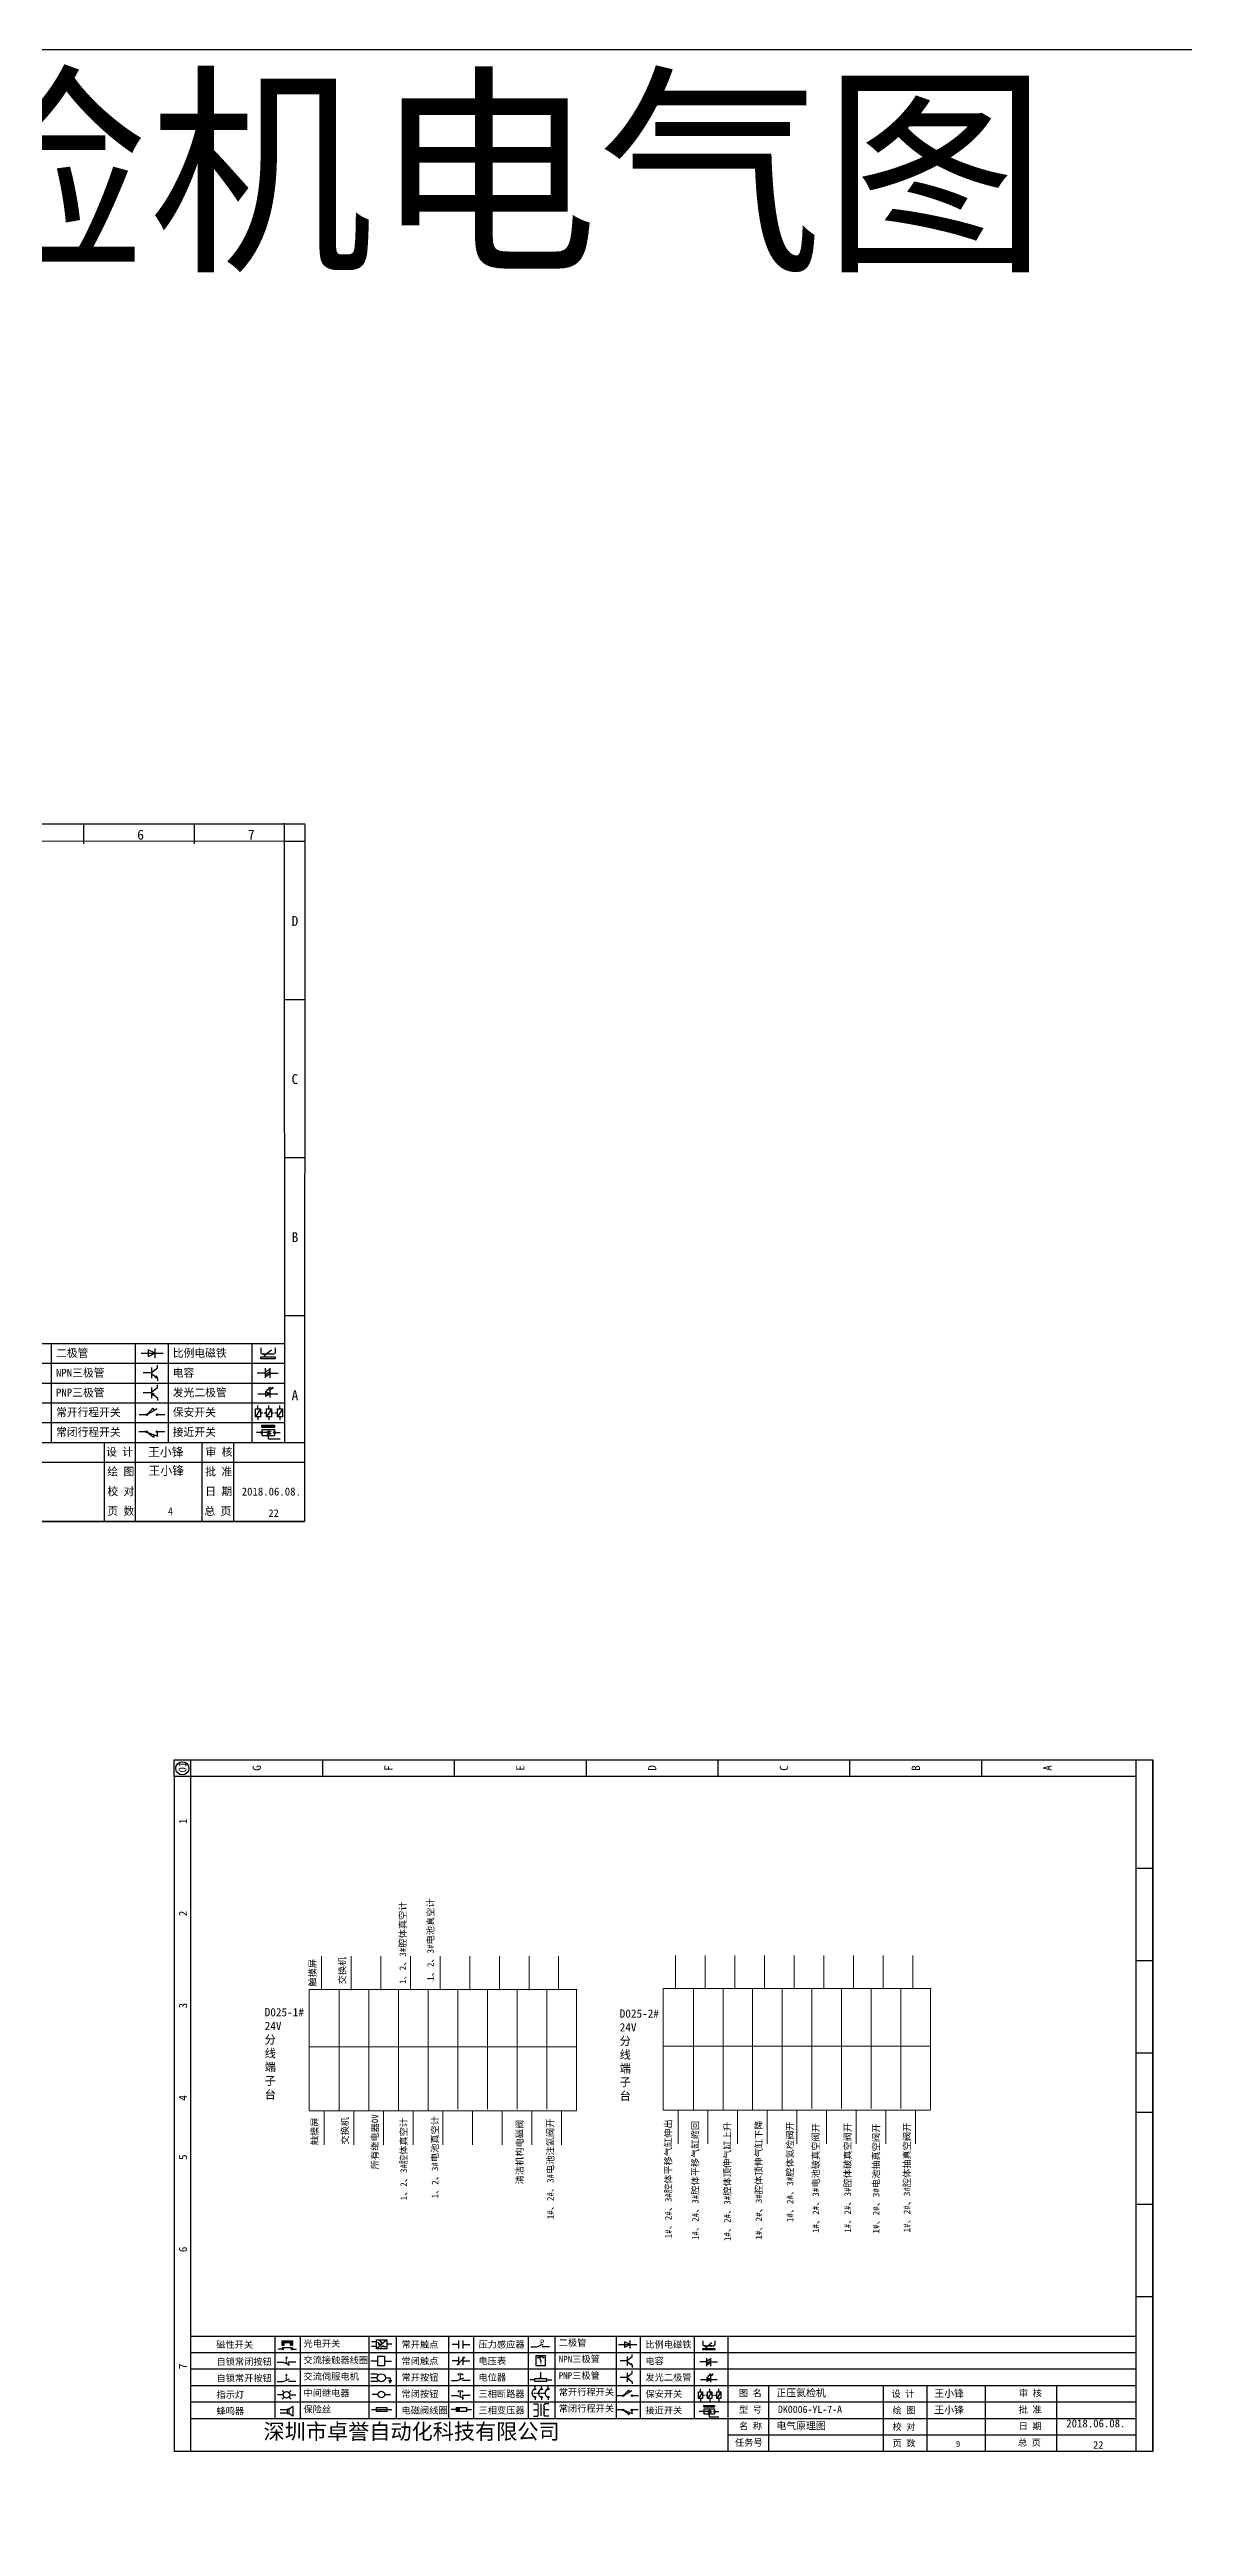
# Model space of a CAD drawing. Header units: millimetres. Extents: x 946 to 4507, y -1073 to 3239.
# Drawn here: x 2580 to 2925, y 17 to 769 of the extents above; entities that cross this region are included whole.
import ezdxf

# ---------------------------------------------------------------- set-up
doc = ezdxf.new("R2010")
doc.units = ezdxf.units.MM
doc.layers.add('1', color=3, linetype='Continuous', lineweight=20)
doc.layers.add('圖層1', color=7, linetype='Continuous', lineweight=60)
doc.styles.get("Standard").update_dxf_attribs({"font": ''})
doc.styles.add('汉字', font='')
doc.styles.get('Standard').set_extended_font_data('SimSun')
doc.styles.get('汉字').set_extended_font_data('新宋体')

# ---------------------------------------------------------------- blocks, each defined once
blk = doc.blocks.new('电容')
at = {"linetype": 'ByBlock'}
for p, q in [((-1756.08, -781.77), (-1758.13, -781.77)), ((-1756.08, -782.99), (-1756.08, -780.56)), ((-1754.86, -780.79), (-1756.08, -781.55)), ((-1754.86, -781.44), (-1756.08, -782.2)), ((-1754.86, -781.99), (-1756.08, -782.75)), ((-1754.86, -782.99), (-1754.86, -780.56)), ((-1754.86, -781.77), (-1752.81, -781.77))]:
    blk.add_line(p, q, dxfattribs=at)
blk = doc.blocks.new('二极管')
at = {"linetype": 'ByBlock'}
for p, q in [((-1787.52, -776.77), (-1781.92, -776.77)), ((-1783.97, -776.77), (-1785.69, -775.9)), ((-1785.69, -775.9), (-1785.69, -777.65)), ((-1783.97, -776.77), (-1785.69, -777.65)), ((-1783.97, -777.99), (-1783.97, -775.56))]:
    blk.add_line(p, q, dxfattribs=at)
blk = doc.blocks.new('NPN三极管')
at = {"linetype": 'ByBlock'}
for p, q in [((-1785.73, -781.97), (-1787.81, -781.97)), ((-1785.73, -780.61), (-1785.73, -783.32)), ((-1785.73, -781.82), (-1784.15, -780.66)), ((-1785.73, -782.11), (-1784.15, -783.27)), ((-1784.41, -782.73), (-1784.74, -783.18)), ((-1784.15, -783.27), (-1784.74, -783.18)), ((-1784.15, -783.27), (-1784.41, -782.73)), ((-1784.15, -780.66), (-1784.15, -779.98)), ((-1784.15, -783.27), (-1784.15, -783.96))]:
    blk.add_line(p, q, dxfattribs=at)
blk = doc.blocks.new('发光二极管')
at = {"linetype": 'ByBlock'}
for p, q in [((-1758.01, -786.77), (-1752.89, -786.77)), ((-1754.84, -786.77), (-1756.04, -786.16)), ((-1756.04, -786.16), (-1756.04, -787.39)), ((-1754.84, -786.77), (-1756.04, -787.39)), ((-1755.78, -785.92), (-1754.89, -785.14)), ((-1754.89, -785.14), (-1755.2, -785.22)), ((-1755.2, -785.22), (-1755.01, -785.43)), ((-1755.08, -785.92), (-1754.18, -785.14)), ((-1754.89, -785.14), (-1755.01, -785.43)), ((-1754.84, -787.63), (-1754.84, -785.92)), ((-1754.18, -785.14), (-1754.49, -785.22)), ((-1754.49, -785.22), (-1754.31, -785.43)), ((-1754.18, -785.14), (-1754.31, -785.43))]:
    blk.add_line(p, q, dxfattribs=at)
blk = doc.blocks.new('PNP三极管')
at = {"linetype": 'ByBlock'}
for p, q in [((-1784.9, -786.74), (-1786.98, -786.74)), ((-1784.9, -785.38), (-1784.9, -788.09)), ((-1784.9, -786.59), (-1783.32, -785.43)), ((-1784.9, -786.88), (-1783.32, -788.04)), ((-1784.9, -786.88), (-1784.31, -786.97)), ((-1784.9, -786.88), (-1784.64, -787.42)), ((-1784.31, -786.97), (-1784.64, -787.42)), ((-1783.32, -785.43), (-1783.32, -784.75)), ((-1783.32, -788.04), (-1783.32, -788.73))]:
    blk.add_line(p, q, dxfattribs=at)
blk = doc.blocks.new('常开行程开关')
at = {"linetype": 'ByBlock'}
for p, q in [((-1786.29, -792.3), (-1788.01, -792.3)), ((-1785.89, -792.17), (-1784.52, -790.62)), ((-1785.89, -792.17), (-1783.43, -790.72)), ((-1784.52, -790.62), (-1784.19, -791.17)), ((-1781.48, -792.3), (-1783.21, -792.3))]:
    blk.add_line(p, q, dxfattribs=at)
for centre in [(-1786.07, -792.3), (-1783.42, -792.3)]:
    blk.add_circle(centre, 0.219, dxfattribs=at)
blk = doc.blocks.new('常闭行程开关')
at = {"linetype": 'ByBlock'}
for p, q in [((-1786.34, -796.62), (-1788.07, -796.62)), ((-1785.93, -796.72), (-1783.25, -797.7)), ((-1785.93, -796.72), (-1784.3, -798)), ((-1784.3, -798), (-1784.08, -797.4)), ((-1783.48, -796.84), (-1783.48, -797.85)), ((-1781.54, -796.62), (-1783.26, -796.62))]:
    blk.add_line(p, q, dxfattribs=at)
for centre in [(-1786.12, -796.62), (-1783.48, -796.62)]:
    blk.add_circle(centre, 0.219, dxfattribs=at)
blk = doc.blocks.new('比例电磁阀')
at = {"linetype": 'ByBlock'}
for p, q in [((-1757.26, -775.38), (-1757.26, -776.71)), ((-1757.26, -776.71), (-1757.05, -776.71)), ((-1754.5, -775.98), (-1756.35, -777.44)), ((-1753.58, -776.71), (-1753.8, -776.71)), ((-1753.58, -775.38), (-1753.58, -776.71)), ((-1753.6, -777.73), (-1757.25, -777.73)), ((-1757.25, -778.13), (-1757.25, -777.73)), ((-1753.6, -778.13), (-1757.25, -778.13)), ((-1756.35, -777.44), (-1756.25, -777.25)), ((-1756.35, -777.44), (-1756.15, -777.38)), ((-1756.15, -777.38), (-1756.25, -777.25)), ((-1753.6, -777.73), (-1753.6, -778.13))]:
    blk.add_line(p, q, dxfattribs=at)
for centre in [(-1756.78, -776.71), (-1756.24, -776.71), (-1755.7, -776.71), (-1755.15, -776.71), (-1754.61, -776.71), (-1754.07, -776.71)]:
    blk.add_arc(centre, 0.271, 180, 0, dxfattribs=at)
blk = doc.blocks.new('保安开关')
at = {"linetype": 'ByBlock'}
for p, q in [((-1757.33, -790.79), (-1758.6, -792.81)), ((-1757.96, -790.79), (-1757.96, -789.97)), ((-1757.96, -792.81), (-1757.96, -793.62)), ((-1757.33, -791.8), (-1756.72, -791.8)), ((-1756.35, -791.8), (-1755.89, -791.8)), ((-1754.54, -790.79), (-1755.81, -792.81)), ((-1755.17, -790.79), (-1755.17, -789.97)), ((-1755.17, -792.81), (-1755.17, -793.62)), ((-1754.52, -791.8), (-1754.06, -791.8)), ((-1753.69, -791.8), (-1753.08, -791.8)), ((-1751.75, -790.79), (-1753.02, -792.81)), ((-1752.39, -790.79), (-1752.39, -789.97)), ((-1752.39, -792.81), (-1752.39, -793.62))]:
    blk.add_line(p, q, dxfattribs=at)
for points in [[(-1758.6, -790.79), (-1757.33, -790.79), (-1757.33, -792.81), (-1758.6, -792.81)], [(-1755.81, -790.79), (-1754.54, -790.79), (-1754.54, -792.81), (-1755.81, -792.81)], [(-1753.02, -790.79), (-1751.75, -790.79), (-1751.75, -792.81), (-1753.02, -792.81)]]:
    blk.add_lwpolyline(points, close=True, dxfattribs=at)
blk = doc.blocks.new('接近开关')
at = {"linetype": 'ByBlock'}
h = blk.add_hatch(dxfattribs=at)
h.set_pattern_fill('ANSI31', color=256, scale=0.01, style=0)
h.set_pattern_definition([(45, (-89.131516, -30.795668), (-0.0224506403, 0.0224506403), [])])
h.paths.add_polyline_path([(-1513.76, -1123.35), (-1513.76, -1122.85), (-1516.96, -1122.85), (-1516.96, -1123.35)])
for p, q in [((-1517.18, -1124.71), (-1518.36, -1124.71)), ((-1516.96, -1123.35), (-1516.96, -1122.85)), ((-1516.96, -1122.85), (-1513.76, -1122.85)), ((-1516.96, -1123.35), (-1513.76, -1123.35)), ((-1516.96, -1123.95), (-1513.76, -1123.95)), ((-1516.96, -1123.95), (-1516.96, -1125.47)), ((-1516.96, -1125.47), (-1513.76, -1125.47)), ((-1515.91, -1124.71), (-1516.45, -1124.71)), ((-1515.11, -1124.31), (-1515.91, -1124.71)), ((-1515.11, -1125.11), (-1515.91, -1124.71)), ((-1515.36, -1125.69), (-1515.36, -1126.36)), ((-1515.36, -1126.36), (-1512.36, -1126.36)), ((-1515.33, -1124.53), (-1515.17, -1124.53)), ((-1515.33, -1124.88), (-1515.17, -1124.88)), ((-1515.25, -1124.45), (-1515.25, -1124.61)), ((-1515.11, -1124.31), (-1515.11, -1125.11)), ((-1515.11, -1124.48), (-1514.58, -1124.48)), ((-1515.11, -1124.94), (-1514.58, -1124.94)), ((-1513.76, -1122.85), (-1513.76, -1123.35)), ((-1513.76, -1123.95), (-1513.76, -1125.47)), ((-1513.54, -1124.71), (-1512.36, -1124.71))]:
    blk.add_line(p, q, dxfattribs=at)
for centre in [(-1516.96, -1124.71), (-1515.36, -1125.47), (-1513.76, -1124.71)]:
    blk.add_circle(centre, 0.225, dxfattribs=at)
blk = doc.blocks.new('磁性开关')
at = {"linetype": 'ByBlock'}
h = blk.add_hatch(dxfattribs=at)
h.set_pattern_fill('ANSI31', color=256, scale=0.1, style=0)
h.paths.add_polyline_path([(-1907.69, -775.29), (-1910.88, -775.29), (-1910.88, -776.69), (-1910.25, -776.69), (-1910.25, -775.79), (-1908.31, -775.79), (-1908.31, -776.69), (-1907.69, -776.69)])
for p, q in [((-1910.91, -777.81), (-1912.09, -777.81)), ((-1910.88, -776.69), (-1910.88, -775.29)), ((-1910.88, -775.29), (-1907.69, -775.29)), ((-1910.88, -776.69), (-1910.25, -776.69)), ((-1910.88, -777.39), (-1907.69, -777.39)), ((-1910.25, -776.69), (-1910.25, -775.79)), ((-1910.25, -775.79), (-1908.31, -775.79)), ((-1908.31, -776.69), (-1908.31, -775.79)), ((-1908.31, -776.69), (-1907.69, -776.69)), ((-1907.69, -775.29), (-1907.69, -776.69)), ((-1907.66, -777.81), (-1906.48, -777.81))]:
    blk.add_line(p, q, dxfattribs=at)
for centre in [(-1910.68, -777.81), (-1907.88, -777.81)]:
    blk.add_circle(centre, 0.225, dxfattribs=at)
blk = doc.blocks.new('*U229')
at = {"linetype": 'ByBlock'}
for p, q in [((-1911.92, -782.07), (-1910.06, -782.07)), ((-1910.06, -782.07), (-1908.18, -782.88)), ((-1909.23, -780.45), (-1909.23, -780.67)), ((-1909.23, -780.45), (-1908.92, -780.84)), ((-1909.23, -780.84), (-1909.23, -781.05)), ((-1909.23, -781.23), (-1909.23, -781.44)), ((-1909.23, -781.61), (-1909.23, -781.83)), ((-1909.23, -782), (-1909.23, -782.21)), ((-1908.52, -783.07), (-1908.52, -782.07)), ((-1906.25, -782.07), (-1908.52, -782.07)), ((-1909.23, -782.38), (-1909.23, -782.43))]:
    blk.add_line(p, q, dxfattribs=at)
blk = doc.blocks.new('*U230')
at = {"linetype": 'ByBlock'}
for p, q in [((-1911.92, -792.89), (-1910.06, -792.89)), ((-1910.06, -792.89), (-1908.18, -792.08)), ((-1908.88, -791.17), (-1909.23, -790.71)), ((-1909.23, -790.71), (-1909.23, -790.92)), ((-1909.23, -791.09), (-1909.23, -791.31)), ((-1909.23, -791.48), (-1909.23, -791.69)), ((-1909.23, -791.86), (-1909.23, -792.08)), ((-1909.23, -792.25), (-1909.23, -792.47)), ((-1906.25, -792.89), (-1908.52, -792.89))]:
    blk.add_line(p, q, dxfattribs=at)
blk = doc.blocks.new('蜂鸣器')
at = {"linetype": 'ByBlock'}
for p, q in [((-1908.8, -796.48), (-1911.01, -796.48)), ((-1908.25, -796.26), (-1908.8, -796.26)), ((-1908.8, -797.68), (-1908.8, -796.26)), ((-1907.17, -795.53), (-1908.25, -796.26)), ((-1908.25, -797.68), (-1908.25, -796.26)), ((-1907.17, -795.53), (-1907.17, -798.41)), ((-1908.8, -797.46), (-1911.01, -797.46)), ((-1908.25, -797.68), (-1908.8, -797.68)), ((-1907.17, -798.41), (-1908.25, -797.68))]:
    blk.add_line(p, q, dxfattribs=at)
blk = doc.blocks.new('指示灯')
at = {"linetype": 'ByBlock'}
for p, q in [((-1854.25, -776.92), (-1856.06, -776.92)), ((-1854.62, -775.59), (-1853.97, -776.23)), ((-1854.62, -778.25), (-1853.97, -777.61)), ((-1851.9, -775.59), (-1852.54, -776.23)), ((-1851.9, -778.25), (-1852.54, -777.61)), ((-1852.26, -776.92), (-1850.45, -776.92))]:
    blk.add_line(p, q, dxfattribs=at)
blk.add_circle((-1853.26, -776.92), 0.992, dxfattribs=at)
blk = doc.blocks.new('光电开关')
at = {"linetype": 'ByBlock'}
h = blk.add_hatch(dxfattribs=at)
h.set_pattern_fill('ANSI31', color=256, scale=0.01, style=0)
h.set_pattern_definition([(45, (0.172267, 0), (-0.0224506403, 0.0224506403), [])])
h.paths.add_polyline_path([(-1882.44, -776.34), (-1882.5, -775.91), (-1882.68, -776.07)])
h.paths.add_polyline_path([(-1882.44, -776.34), (-1882.68, -776.07), (-1882.86, -776.23)])
h.paths.add_polyline_path([(-1883.11, -776.45), (-1883.29, -776.61), (-1883.05, -776.88)])
h.paths.add_polyline_path([(-1883.29, -776.61), (-1883.47, -776.77), (-1883.05, -776.88)])
for p, q in [((-1884.01, -775.96), (-1885.56, -775.96)), ((-1884.01, -777.39), (-1885.56, -777.39)), ((-1880.91, -775.3), (-1884.01, -778.05)), ((-1883.75, -776.09), (-1883.05, -776.88)), ((-1883.11, -776.45), (-1883.47, -776.77)), ((-1883.05, -776.88), (-1883.47, -776.77)), ((-1883.14, -775.55), (-1882.44, -776.34)), ((-1883.05, -776.88), (-1883.11, -776.45)), ((-1882.5, -775.91), (-1882.86, -776.23)), ((-1882.44, -776.34), (-1882.86, -776.23)), ((-1882.78, -777.47), (-1882.23, -777.47)), ((-1882.44, -776.34), (-1882.5, -775.91)), ((-1882.23, -777.47), (-1882.23, -777.14)), ((-1882.23, -777.14), (-1881.78, -777.14)), ((-1881.78, -777.47), (-1881.78, -777.14)), ((-1881.23, -777.47), (-1881.78, -777.47)), ((-1879.37, -776.67), (-1880.91, -776.67))]:
    blk.add_line(p, q, dxfattribs=at)
blk.add_lwpolyline([(-1884.01, -775.3), (-1880.91, -775.3), (-1880.91, -778.05), (-1884.01, -778.05)], close=True, dxfattribs=at)
blk = doc.blocks.new('交流接触器线圈')
at = {"linetype": 'ByBlock'}
for p, q in [((-1880.82, -781.77), (-1882.87, -781.77)), ((-1878.72, -781.77), (-1876.67, -781.77))]:
    blk.add_line(p, q, dxfattribs=at)
blk.add_lwpolyline([(-1880.82, -780.28), (-1878.72, -780.28), (-1878.72, -783.26), (-1880.82, -783.26)], close=True, dxfattribs=at)
blk = doc.blocks.new('交流伺服电机')
at = {"linetype": 'ByBlock'}
for p, q in [((-1880.97, -785.75), (-1882.94, -785.75)), ((-1880.97, -786.85), (-1882.94, -786.85)), ((-1880.97, -787.94), (-1882.94, -787.94)), ((-1880.97, -785.75), (-1880.65, -786.03)), ((-1880.97, -787.94), (-1880.65, -787.67)), ((-1878.49, -786.85), (-1877.07, -786.85)), ((-1877.54, -787.72), (-1876.59, -787.72)), ((-1877.38, -788.01), (-1876.75, -788.01)), ((-1877.23, -788.29), (-1876.9, -788.29)), ((-1877.07, -786.85), (-1877.07, -787.72))]:
    blk.add_line(p, q, dxfattribs=at)
blk.add_circle((-1879.73, -786.85), 1.24, dxfattribs=at)
blk = doc.blocks.new('中间继电器')
at = {"linetype": 'ByBlock'}
for p, q in [((-1880.72, -791.92), (-1882.54, -791.92)), ((-1878.74, -791.92), (-1876.92, -791.92))]:
    blk.add_line(p, q, dxfattribs=at)
blk.add_circle((-1879.73, -791.92), 0.992, dxfattribs=at)
blk = doc.blocks.new('保险丝')
at = {"linetype": 'ByBlock'}
blk.add_line((-1882.72, -796.49), (-1876.55, -796.49), dxfattribs=at)
blk.add_lwpolyline([(-1881.2, -795.86), (-1878.06, -795.86), (-1878.06, -797.12), (-1881.2, -797.12)], close=True, dxfattribs=at)
blk = doc.blocks.new('常开按钮')
at = {"linetype": 'ByBlock'}
for p, q in [((-1911.92, -787.73), (-1910.06, -787.73)), ((-1910.06, -787.73), (-1908.18, -786.93)), ((-1909.9, -785.68), (-1908.56, -785.68)), ((-1909.9, -785.68), (-1909.9, -786.07)), ((-1909.23, -785.68), (-1909.23, -785.89)), ((-1909.23, -786.06), (-1909.23, -786.28)), ((-1909.23, -786.45), (-1909.23, -786.67)), ((-1909.23, -786.84), (-1909.23, -787.05)), ((-1909.23, -787.22), (-1909.23, -787.38)), ((-1908.56, -785.68), (-1908.56, -786.07)), ((-1906.25, -787.73), (-1908.52, -787.73))]:
    blk.add_line(p, q, dxfattribs=at)
blk = doc.blocks.new('常开触点')
at = {"linetype": 'ByBlock'}
for p, q in [((-1853.82, -781.77), (-1855.88, -781.77)), ((-1853.82, -782.99), (-1853.82, -780.56)), ((-1852.6, -782.99), (-1852.6, -780.56)), ((-1852.6, -781.77), (-1850.55, -781.77))]:
    blk.add_line(p, q, dxfattribs=at)
blk = doc.blocks.new('常闭触点')
at = {"linetype": 'ByBlock'}
for p, q in [((-1853.82, -786.77), (-1855.88, -786.77)), ((-1852.01, -785.66), (-1854.43, -788.1)), ((-1853.82, -787.99), (-1853.82, -785.56)), ((-1852.6, -787.99), (-1852.6, -785.56)), ((-1852.6, -786.77), (-1850.55, -786.77))]:
    blk.add_line(p, q, dxfattribs=at)
blk = doc.blocks.new('常闭按钮')
at = {"linetype": 'ByBlock'}
for p, q in [((-1856.13, -792.28), (-1854.28, -792.28)), ((-1854.28, -792.28), (-1852.4, -793.09)), ((-1854.11, -790.83), (-1852.77, -790.83)), ((-1854.11, -790.83), (-1854.11, -791.22)), ((-1853.44, -790.83), (-1853.44, -791.04)), ((-1853.44, -791.21), (-1853.44, -791.43)), ((-1853.44, -791.6), (-1853.44, -791.82)), ((-1853.44, -791.99), (-1853.44, -792.2)), ((-1853.44, -792.37), (-1853.44, -792.53)), ((-1852.77, -790.83), (-1852.77, -791.22)), ((-1850.47, -792.28), (-1852.73, -792.28)), ((-1852.73, -792.28), (-1852.73, -793.43))]:
    blk.add_line(p, q, dxfattribs=at)
blk = doc.blocks.new('电磁阀线圈')
at = {"linetype": 'ByBlock'}
for p, q in [((-1854.61, -796.54), (-1856.17, -796.54)), ((-1854.61, -795.92), (-1853.75, -797.16)), ((-1853.75, -795.92), (-1854.61, -797.16)), ((-1853.75, -795.92), (-1853.75, -797.16)), ((-1851.53, -796.54), (-1849.97, -796.54))]:
    blk.add_line(p, q, dxfattribs=at)
blk.add_lwpolyline([(-1854.61, -795.92), (-1851.53, -795.92), (-1851.53, -797.16), (-1854.61, -797.16)], close=True, dxfattribs=at)
blk = doc.blocks.new('电压表')
at = {"linetype": 'ByBlock'}
for p, q in [((-1814.84, -780.75), (-1814.91, -781.13)), ((-1814.6, -781.05), (-1814.91, -781.13)), ((-1814.84, -780.75), (-1814.46, -782.26)), ((-1814.84, -780.75), (-1814.6, -781.05))]:
    blk.add_line(p, q, dxfattribs=at)
blk.add_lwpolyline([(-1815.84, -780.34), (-1813.07, -780.34), (-1813.07, -783.49), (-1815.84, -783.49)], close=True, dxfattribs=at)
blk.add_arc((-1814.46, -782.26), 1.56, 46.83135, 133.16865, dxfattribs=at)
at = {"linetype": 'ByBlock', "insert": (-1814.7, -782.39), "char_height": 0.75, "width": 0.6768, "attachment_point": 1}
blk.add_mtext('V', dxfattribs=at)
blk = doc.blocks.new('电位器')
at = {"linetype": 'ByBlock'}
for p, q in [((-1816.21, -787.75), (-1817.79, -787.75)), ((-1814.45, -787.3), (-1814.62, -786.96)), ((-1814.62, -786.96), (-1814.27, -786.96)), ((-1814.45, -787.3), (-1814.45, -785.39)), ((-1814.45, -787.3), (-1814.27, -786.96)), ((-1812.68, -787.75), (-1811.1, -787.75))]:
    blk.add_line(p, q, dxfattribs=at)
blk.add_lwpolyline([(-1816.21, -787.3), (-1812.68, -787.3), (-1812.68, -788.2), (-1816.21, -788.2)], close=True, dxfattribs=at)
blk = doc.blocks.new('三相断路器')
at = {"linetype": 'ByBlock'}
for p, q in [((-1817.14, -791.74), (-1816.72, -791.74)), ((-1816.45, -791.74), (-1816.03, -791.74)), ((-1816.17, -790.33), (-1816.17, -789.7)), ((-1816.17, -793.19), (-1816.17, -793.83)), ((-1815.76, -791.74), (-1815.34, -791.74)), ((-1815.07, -791.74), (-1814.65, -791.74)), ((-1814.38, -791.74), (-1813.96, -791.74)), ((-1814.17, -790.33), (-1814.17, -789.7)), ((-1814.17, -793.19), (-1814.17, -793.83)), ((-1813.69, -791.74), (-1813.27, -791.74)), ((-1812.18, -790.33), (-1812.18, -789.7)), ((-1812.18, -793.19), (-1812.18, -793.83))]:
    blk.add_line(p, q, dxfattribs=at)
for centre in [(-1816.17, -790.55), (-1816.17, -792.98), (-1814.17, -790.55), (-1814.17, -792.98), (-1812.18, -790.55), (-1812.18, -792.98)]:
    blk.add_circle(centre, 0.219, dxfattribs=at)
for centre in [(-1815.81, -791.74), (-1813.82, -791.74), (-1811.83, -791.74)]:
    blk.add_arc(centre, 1.32, 115.57905, 244.42095, dxfattribs=at)
blk = doc.blocks.new('三相变压器')
at = {"linetype": 'ByBlock'}
for p, q in [((-1816.69, -795.03), (-1815.37, -795.03)), ((-1816.69, -796.87), (-1815.37, -796.87)), ((-1815.37, -795.03), (-1815.37, -795.24)), ((-1814.34, -798.7), (-1814.34, -795.04)), ((-1812, -795.03), (-1813.32, -795.03)), ((-1813.32, -795.03), (-1813.32, -795.24)), ((-1812, -796.87), (-1813.32, -796.87)), ((-1816.69, -798.71), (-1815.37, -798.71)), ((-1815.37, -798.71), (-1815.37, -798.5)), ((-1813.32, -798.71), (-1813.32, -798.5)), ((-1812, -798.71), (-1813.32, -798.71))]:
    blk.add_line(p, q, dxfattribs=at)
for centre, start, end in [((-1815.37, -795.51), 270, 90), ((-1815.37, -796.06), 270, 90), ((-1815.37, -796.6), 270, 90), ((-1815.37, -797.14), 270, 90), ((-1813.32, -795.51), 90, 270), ((-1813.32, -796.06), 90, 270), ((-1813.32, -796.6), 90, 270), ((-1813.32, -797.14), 90, 270), ((-1815.37, -797.68), 270, 90), ((-1815.37, -798.23), 270, 90), ((-1813.32, -797.68), 90, 270), ((-1813.32, -798.23), 90, 270)]:
    blk.add_arc(centre, 0.271, start, end, dxfattribs=at)
blk = doc.blocks.new('压力感应器')
at = {"linetype": 'ByBlock'}
for p, q in [((-1817.44, -777.73), (-1815.59, -777.73)), ((-1815.59, -777.73), (-1813.71, -776.93)), ((-1811.78, -777.73), (-1814.05, -777.73))]:
    blk.add_line(p, q, dxfattribs=at)
at = {"linetype": 'ByBlock', "insert": (-1814.65, -775.48), "char_height": 1.68, "width": 1.2242, "attachment_point": 1}
blk.add_mtext('{\\fNSimSun|b0|i0|c134|p49;P}', dxfattribs=at)

msp = doc.modelspace()

# ---------------------------------------------------------------- linework, layer by layer
at = {"linetype": 'ByBlock'}
for p, q in [((2658.015, 534.1), (2430.113, 534.153)), ((2656.853, 528.849), (2435.948, 528.98)), ((2657.933, 533.935), (2657.856, 322.392)), ((2657.856, 322.392), (2429.768, 322.351)), ((2429.768, 322.351), (2657.856, 322.392)), ((2618.266, 249.972), (2915.266, 249.972)), ((2618.266, 244.972), (2618.266, 249.972)), ((2623.266, 249.972), (2623.266, 39.972)), ((2915.266, 249.972), (2915.266, 39.972)), ((2915.266, 39.972), (2915.266, 249.972)), ((2618.266, 244.972), (2618.266, 59.972)), ((2910.266, 74.972), (2623.266, 74.972)), ((2910.266, 69.972), (2623.266, 69.972)), ((2910.266, 64.972), (2623.266, 64.972)), ((2618.266, 59.972), (2618.266, 39.972)), ((2910.266, 59.972), (2623.266, 59.972)), ((2910.266, 54.972), (2623.266, 54.972)), ((2910.266, 49.972), (2623.266, 49.972)), ((2915.266, 39.972), (2618.266, 39.972)), ((2910.266, 44.972), (2786.289, 44.972))]:
    msp.add_line(p, q, dxfattribs=at)
at = {"color": 0, "lineweight": -2}
for p, q in [((2648.845, 74.972), (2648.845, 49.972)), ((2656.521, 74.972), (2656.521, 49.972)), ((2677.311, 74.972), (2677.311, 49.972)), ((2685.665, 74.972), (2685.665, 49.972)), ((2701.52, 74.972), (2701.52, 49.972)), ((2709.168, 74.972), (2709.168, 49.972)), ((2725.661, 74.972), (2725.661, 49.972)), ((2733.762, 74.972), (2733.762, 49.972)), ((2752.382, 74.972), (2752.382, 49.972)), ((2759.741, 74.972), (2759.741, 49.972)), ((2776.051, 74.972), (2776.051, 49.972)), ((2786.289, 74.972), (2786.289, 40.057)), ((2798.61, 59.972), (2798.61, 40.057)), ((2833.481, 59.972), (2833.481, 39.972)), ((2846.745, 59.972), (2846.745, 39.972)), ((2864.437, 59.972), (2864.437, 39.972)), ((2886.048, 59.972), (2886.048, 39.972))]:
    msp.add_line(p, q, dxfattribs=at)
msp.add_lwpolyline([(945.997, 769.276), (4506.512, 769.276), (4506.512, -1073.067), (945.997, -1073.067)], close=True, dxfattribs=at)
at = {"linetype": 'ByBlock'}
for points in [[(2590.815, 528.1), (2590.815, 534.1)], [(2624.415, 528.1), (2624.415, 534.1)], [(2651.856, 346.392), (2651.771, 534.367)], [(2657.856, 528.792), (2651.856, 528.792)], [(2657.856, 480.792), (2651.856, 480.792)], [(2657.856, 432.792), (2651.856, 432.792)], [(2657.856, 384.792), (2651.856, 384.792)], [(2435.856, 376.392), (2651.856, 376.392)], [(2580.992, 376.392), (2580.992, 346.392)], [(2606.425, 376.392), (2606.425, 346.392)], [(2616.424, 376.392), (2616.424, 346.392)], [(2641.857, 376.392), (2641.857, 346.392)], [(2435.856, 370.392), (2651.856, 370.392)], [(2435.856, 364.392), (2651.856, 364.392)], [(2435.856, 358.392), (2651.856, 358.392)], [(2429.856, 346.392), (2657.856, 346.392)], [(2435.856, 352.392), (2651.856, 352.392)], [(2597.053, 346.392), (2597.053, 322.392)], [(2606.425, 346.392), (2606.425, 322.392)], [(2626.656, 346.392), (2626.656, 322.392)], [(2636.256, 346.392), (2636.256, 322.392)], [(2535.561, 340.392), (2657.856, 340.392)], [(2663.266, 249.972), (2663.266, 244.972)], [(2703.266, 249.972), (2703.266, 244.972)], [(2743.266, 249.972), (2743.266, 244.972)], [(2783.266, 249.972), (2783.266, 244.972)], [(2823.266, 249.972), (2823.266, 244.972)], [(2863.266, 249.972), (2863.266, 244.972)], [(2910.266, 39.972), (2910.266, 249.972)], [(2910.266, 244.972), (2618.266, 244.972)], [(2915.266, 216.972), (2910.266, 216.972)], [(2915.266, 188.972), (2910.266, 188.972)], [(2915.266, 160.972), (2910.266, 160.972)], [(2915.266, 142.972), (2910.266, 142.972)], [(2915.266, 114.972), (2910.266, 114.972)], [(2915.266, 86.972), (2910.266, 86.972)]]:
    msp.add_lwpolyline(points, dxfattribs=at)
msp.add_circle((2620.754, 247.445), 2, dxfattribs=at)
at = {"layer": '1', "color": 7, "linetype": 'Continuous', "lineweight": 13}
for p, q in [((2662.965, 190.354), (2662.965, 180.105)), ((2671.965, 190.354), (2671.965, 180.105)), ((2680.965, 190.354), (2680.965, 180.105)), ((2689.965, 190.354), (2689.965, 180.105)), ((2698.965, 190.354), (2698.965, 180.105)), ((2707.965, 190.354), (2707.965, 180.105)), ((2716.965, 190.354), (2716.965, 180.105)), ((2725.965, 190.354), (2725.965, 180.105)), ((2734.965, 190.354), (2734.965, 180.105)), ((2770.446, 190.602), (2770.446, 180.354)), ((2779.446, 190.602), (2779.446, 180.354)), ((2788.446, 190.602), (2788.446, 180.354)), ((2797.446, 190.602), (2797.446, 180.354)), ((2806.446, 190.602), (2806.446, 180.354)), ((2815.446, 190.602), (2815.446, 180.354)), ((2824.446, 190.602), (2824.446, 180.354)), ((2833.446, 190.602), (2833.446, 180.354)), ((2842.446, 190.602), (2842.446, 180.354)), ((2766.701, 180.538), (2766.701, 143.645)), ((2766.739, 180.534), (2848.046, 180.534)), ((2766.843, 180.537), (2775.843, 180.537)), ((2775.843, 180.537), (2775.843, 143.869)), ((2784.843, 143.869), (2784.843, 180.53)), ((2793.843, 180.522), (2793.843, 143.776)), ((2802.843, 143.776), (2802.843, 180.501)), ((2811.843, 180.511), (2811.843, 144.156)), ((2820.843, 144.156), (2820.843, 180.501)), ((2829.843, 180.523), (2829.843, 144.156)), ((2847.843, 180.523), (2847.843, 143.859)), ((2659.221, 180.29), (2659.221, 143.397)), ((2659.258, 180.286), (2740.566, 180.286)), ((2659.363, 180.289), (2668.363, 180.289)), ((2668.363, 180.289), (2668.363, 143.621)), ((2677.363, 143.621), (2677.363, 180.282)), ((2686.363, 180.274), (2686.363, 143.527)), ((2695.363, 143.527), (2695.363, 180.253)), ((2704.363, 180.263), (2704.363, 143.908)), ((2713.363, 143.908), (2713.363, 180.253)), ((2722.363, 180.275), (2722.363, 143.908)), ((2731.363, 143.908), (2731.363, 180.231)), ((2740.363, 180.275), (2740.363, 143.611)), ((2838.843, 144.156), (2838.843, 180.479)), ((2659.431, 162.819), (2740.413, 162.819)), ((2766.912, 163.068), (2847.893, 163.068)), ((2659.221, 143.397), (2740.356, 143.397)), ((2663.802, 143.39), (2663.802, 133.142)), ((2672.802, 143.39), (2672.802, 133.142)), ((2681.802, 143.39), (2681.802, 133.142)), ((2690.802, 143.39), (2690.802, 133.142)), ((2699.802, 143.39), (2699.802, 133.142)), ((2708.802, 143.39), (2708.802, 133.142)), ((2717.802, 143.39), (2717.802, 133.142)), ((2726.802, 143.39), (2726.802, 133.142)), ((2735.802, 143.39), (2735.802, 133.142)), ((2766.701, 143.645), (2847.837, 143.645)), ((2771.282, 143.638), (2771.282, 133.39)), ((2780.282, 143.638), (2780.282, 133.39)), ((2789.282, 143.638), (2789.282, 133.39)), ((2798.282, 143.638), (2798.282, 133.39)), ((2807.282, 143.638), (2807.282, 133.39)), ((2816.282, 143.638), (2816.282, 133.39)), ((2825.282, 143.638), (2825.282, 133.39)), ((2834.282, 143.638), (2834.282, 133.39)), ((2843.282, 143.638), (2843.282, 133.39))]:
    msp.add_line(p, q, dxfattribs=at)

# ---------------------------------------------------------------- block references
at = {"linetype": 'ByBlock', "xscale": 1.2, "yscale": 1.2, "zscale": 1.2}
for name, p in [('二极管', (4753.244, 1305.55)), ('NPN三极管', (4754.235, 1305.825)), ('电容', (4753.244, 1305.55)), ('比例电磁阀', (4753.244, 1305.55)), ('PNP三极管', (4753.244, 1305.55)), ('发光二极管', (4753.244, 1305.204)), ('常开行程开关', (4753.244, 1305.55)), ('保安开关', (4753.244, 1305.55)), ('常闭行程开关', (4753.244, 1305.55)), ('接近开关', (4465.245, 1699.05))]:
    msp.add_blockref(name, p, dxfattribs=at)
at = {"linetype": 'ByBlock'}
for name, p in [('*U229', (4561.454, 849.149)), ('磁性开关', (4561.908, 848.932)), ('交流接触器线圈', (4560.878, 849.241)), ('光电开关', (4563.718, 849.241)), ('常开触点', (4558.533, 854.269)), ('常闭触点', (4558.533, 854.269)), ('压力感应器', (4543.972, 849.488)), ('电压表', (4543.972, 849.488)), ('二极管', (4540.634, 849.246)), ('NPN三极管', (4541.459, 849.475)), ('电容', (4535.978, 848.953)), ('比例电磁阀', (4535.978, 848.953)), ('*U230', (4561.454, 854.149)), ('交流伺服电机', (4560.878, 849.241)), ('常开按钮', (4614.318, 849.269)), ('电位器', (4543.972, 849.488)), ('PNP三极管', (4540.634, 849.246)), ('发光二极管', (4535.978, 848.664)), ('指示灯', (4505.668, 834.149)), ('蜂鸣器', (4561.454, 849.149)), ('保险丝', (4560.878, 849.241)), ('中间继电器', (4560.878, 849.241)), ('电磁阀线圈', (4558.533, 849.269)), ('常闭按钮', (4558.533, 849.269)), ('三相断路器', (4543.972, 849.488)), ('三相变压器', (4543.972, 849.488)), ('常闭行程开关', (4540.634, 849.246)), ('常开行程开关', (4540.634, 849.246)), ('保安开关', (4535.978, 848.953)), ('接近开关', (4295.978, 1176.87))]:
    msp.add_blockref(name, p, dxfattribs=at)

# ---------------------------------------------------------------- texts
at = {"color": 3, "lineweight": 211, "insert": (2269.726, 757.07), "char_height": 50, "width": 931.67889, "attachment_point": 1}
msp.add_mtext('ND正压氦检机电气图', dxfattribs=at)
at = {"linetype": 'ByBlock', "char_height": 3, "attachment_point": 1}
for s, insert, width in [('{\\fKaiTi_GB2312|b0|i0|c134|p0;6}', (2607.068, 532.386), 14.10204), ('{\\fKaiTi_GB2312|b0|i0|c134|p0;7}', (2640.668, 532.386), 14.10204), ('{\\fKaiTi_GB2312|b0|i0|c134|p0;D}', (2653.905, 506.197), 6), ('{\\fKaiTi_GB2312|b0|i0|c134|p0;C}', (2653.905, 458.197), 6), ('{\\fKaiTi_GB2312|b0|i0|c134|p0;B}', (2653.905, 410.197), 6), ('{\\fKaiTi_GB2312|b0|i0|c134|p0;A}', (2653.905, 362.197), 6)]:
    msp.add_mtext(s, dxfattribs=dict(at, insert=insert, width=width))
at = {"attachment_point": 1, "style": '汉字'}
for s, insert, char_height in [('{\\fKaiTi_GB2312|b0|i0|c134|p49;二极管}', (2582.415, 374.715), 2.4), ('{\\fKaiTi_GB2312|b0|i0|c134|p49;NPN三极管}', (2582.415, 368.715), 2.4), ('{\\fKaiTi_GB2312|b0|i0|c134|p49;比例电磁铁}', (2617.847, 374.715), 2.4), ('{\\fKaiTi_GB2312|b0|i0|c134|p49;电容}', (2617.847, 368.715), 2.4), ('{\\fKaiTi_GB2312|b0|i0|c134|p49;PNP三极管}', (2582.415, 362.715), 2.4), ('{\\fKaiTi_GB2312|b0|i0|c134|p49;发光二极管}', (2617.847, 362.715), 2.4), ('{\\fKaiTi_GB2312|b0|i0|c134|p49;常开行程开关}', (2582.415, 356.715), 2.4), ('{\\fKaiTi_GB2312|b0|i0|c134|p49;保安开关}', (2617.847, 356.715), 2.4), ('{\\fKaiTi_GB2312|b0|i0|c134|p49;常闭行程开关}', (2582.415, 350.715), 2.4), ('{\\fKaiTi_GB2312|b0|i0|c134|p49;接近开关}', (2617.847, 350.715), 2.4), ('{\\fKaiTi_GB2312|b0|i0|c134|p0;设 计}', (2597.609, 344.715), 2.4), ('{\\fKaiTi_GB2312|b0|i0|c134|p0;绘 图}', (2598.003, 338.715), 2.4), ('{\\fKaiTi_GB2312|b0|i0|c134|p0;批 准}', (2627.703, 338.715), 2.4), ('{\\fKaiTi_GB2312|b0|i0|c134|p0;审 核}', (2627.787, 344.715), 2.4), ('{\\fKaiTi_GB2312|b0|i0|c134|p0;校 对}', (2598.003, 332.715), 2.4), ('{\\fKaiTi_GB2312|b0|i0|c134|p0;日 期}', (2627.703, 332.715), 2.4), ('{\\fKaiTi_GB2312|b0|i0|c134|p0;页 数}', (2598.003, 326.715), 2.4), ('{\\fKaiTi_GB2312|b0|i0|c134|p0;总 页}', (2627.429, 326.715), 2.4), ('{\\fKaiTi_GB2312|b0|i0|c134|p49;磁性开关}', (2631.04, 73.443), 2), ('{\\fKaiTi_GB2312|b0|i0|c134|p49;自锁常闭按钮}', (2631.122, 68.287), 2), ('{\\fKaiTi_GB2312|b0|i0|c134|p49;光电开关}', (2657.516, 73.781), 2), ('{\\fKaiTi_GB2312|b0|i0|c134|p49;交流接触器线圈}', (2657.516, 68.781), 2), ('{\\fKaiTi_GB2312|b0|i0|c134|p49;常开触点}', (2687.269, 73.494), 2), ('{\\fKaiTi_GB2312|b0|i0|c134|p49;常闭触点}', (2687.269, 68.494), 2), ('{\\fKaiTi_GB2312|b0|i0|c134|p49;压力感应器}', (2710.629, 73.503), 2), ('{\\fKaiTi_GB2312|b0|i0|c134|p49;电压表}', (2710.629, 68.503), 2), ('{\\fKaiTi_GB2312|b0|i0|c134|p49;二极管}', (2734.995, 74.064), 2), ('{\\fKaiTi_GB2312|b0|i0|c134|p49;NPN三极管}', (2734.995, 69.064), 2), ('{\\fKaiTi_GB2312|b0|i0|c134|p49;比例电磁铁}', (2761.284, 73.493), 2), ('{\\fKaiTi_GB2312|b0|i0|c134|p49;电容}', (2761.284, 68.493), 2), ('{\\fKaiTi_GB2312|b0|i0|c134|p49;自锁常开按钮}', (2631.122, 63.287), 2), ('{\\fKaiTi_GB2312|b0|i0|c134|p49;交流伺服电机}', (2657.516, 63.781), 2), ('{\\fKaiTi_GB2312|b0|i0|c134|p49;常开按钮}', (2687.269, 63.494), 2), ('{\\fKaiTi_GB2312|b0|i0|c134|p49;电位器}', (2710.629, 63.503), 2), ('{\\fKaiTi_GB2312|b0|i0|c134|p49;PNP三极管}', (2734.995, 64.064), 2), ('{\\fKaiTi_GB2312|b0|i0|c134|p49;发光二极管}', (2761.284, 63.493), 2), ('{\\fKaiTi_GB2312|b0|i0|c134|p49;指示灯}', (2631.122, 58.287), 2), ('{\\fKaiTi_GB2312|b0|i0|c134|p49;蜂鸣器}', (2631.122, 53.287), 2), ('{\\fKaiTi_GB2312|b0|i0|c134|p49;保险丝}', (2657.516, 53.781), 2), ('{\\fKaiTi_GB2312|b0|i0|c134|p49;中间继电器}', (2657.516, 58.781), 2), ('{\\fKaiTi_GB2312|b0|i0|c134|p49;常闭按钮}', (2687.269, 58.494), 2), ('{\\fKaiTi_GB2312|b0|i0|c134|p49;电磁阀线圈}', (2687.269, 53.494), 2), ('{\\fKaiTi_GB2312|b0|i0|c134|p49;三相断路器}', (2710.629, 58.503), 2), ('{\\fKaiTi_GB2312|b0|i0|c134|p49;三相变压器}', (2710.629, 53.503), 2), ('{\\fKaiTi_GB2312|b0|i0|c134|p49;常开行程开关}', (2734.995, 59.064), 2), ('{\\fKaiTi_GB2312|b0|i0|c134|p49;常闭行程开关}', (2734.995, 54.064), 2), ('{\\fKaiTi_GB2312|b0|i0|c134|p49;保安开关}', (2761.284, 58.493), 2), ('{\\fKaiTi_GB2312|b0|i0|c134|p49;接近开关}', (2761.284, 53.493), 2), ('{\\fKaiTi_GB2312|b0|i0|c134|p0;型 号}', (2789.683, 53.728), 2), ('{\\fKaiTi_GB2312|b0|i0|c134|p0;图 名}', (2789.683, 58.728), 2), ('{\\fKaiTi_GB2312|b0|i0|c134|p0;设 计}', (2835.972, 58.512), 2), ('{\\fKaiTi_GB2312|b0|i0|c134|p0;绘 图}', (2836.3, 53.512), 2), ('{\\fKaiTi_GB2312|b0|i0|c134|p0;批 准}', (2874.581, 53.721), 2), ('{\\fKaiTi_GB2312|b0|i0|c134|p0;审 核}', (2874.651, 58.721), 2), ('{\\fKaiTi_GB2312|b0|i0|c134|p0;名 称}', (2789.734, 48.728), 2), ('{\\fKaiTi_GB2312|b0|i0|c134|p0;校 对}', (2836.3, 48.512), 2), ('{\\fKaiTi_GB2312|b0|i0|c134|p0;日 期}', (2874.581, 48.721), 2), ('{\\fKaiTi_GB2312|b0|i0|c134|p0;任务号}', (2788.465, 43.722), 2), ('{\\fKaiTi_GB2312|b0|i0|c134|p0;页 数}', (2836.3, 43.512), 2), ('{\\fKaiTi_GB2312|b0|i0|c134|p0;总 页}', (2874.353, 43.721), 2)]:
    msp.add_mtext(s, dxfattribs=dict(at, insert=insert, char_height=char_height))
at = {"attachment_point": 1}
for s, insert, char_height, width in [('王小锋', (2610.329, 344.779), 2.64, 90.38124), ('王小锋', (2610.483, 339.116), 2.64, 90.38124), ('{\\fKaiTi_GB2312|b0|i0|c134|p49;2018.06.08.}', (2638.779, 332.657), 2.4, 72.30504), ('{\\fKaiTi_GB2312|b0|i0|c134|p49;4}', (2616.359, 326.588), 2.304, 3.61622), ('{\\fKaiTi_GB2312|b0|i0|c134|p49;22}', (2646.897, 326.063), 2.304, 90.38124), ('王小锋', (2848.966, 58.726), 2.2, 75.3177), ('王小锋', (2848.966, 53.726), 2.2, 75.3177), ('{\\fKaiTi_GB2312|b0|i0|c134|p49;电气原理图}', (2801.032, 48.92), 2.2, 75.3177), ('{\\fKaiTi_GB2312|b0|i0|c134|p49;2018.06.08.}', (2889.024, 49.732), 2.4, 72.30504), ('{\\fKaiTi_GB2312|b0|i0|c134|p49;9}', (2855.53, 43.274), 1.92, 75.3177), ('{\\fKaiTi_GB2312|b0|i0|c134|p49;22}', (2897.143, 43.138), 2.304, 90.38124)]:
    msp.add_mtext(s, dxfattribs=dict(at, insert=insert, char_height=char_height, width=width))
at = {"linetype": 'ByBlock', "attachment_point": 1, "rotation": 90}
for s, insert, char_height, width in [('{\\fKaiTi_GB2312|b0|i0|c134|p0;01}', (2619.554, 246.171), 2.4, 60.2542), ('{\\fKaiTi_GB2312|b0|i0|c134|p0;G}', (2642.095, 246.68), 2.5, 5), ('{\\fKaiTi_GB2312|b0|i0|c134|p0;F}', (2682.095, 246.68), 2.5, 5), ('{\\fKaiTi_GB2312|b0|i0|c134|p0;E}', (2722.095, 246.68), 2.5, 5), ('{\\fKaiTi_GB2312|b0|i0|c134|p0;D}', (2762.095, 246.68), 2.5, 5), ('{\\fKaiTi_GB2312|b0|i0|c134|p0;C}', (2802.095, 246.68), 2.5, 5), ('{\\fKaiTi_GB2312|b0|i0|c134|p0;B}', (2842.095, 246.68), 2.5, 5), ('{\\fKaiTi_GB2312|b0|i0|c134|p0;A}', (2882.095, 246.68), 2.5, 5), ('{\\fKaiTi_GB2312|b0|i0|c134|p49;1}', (2619.694, 230.516), 2.5, 11.7517), ('{\\fKaiTi_GB2312|b0|i0|c134|p49;2}', (2619.694, 202.516), 2.5, 11.7517), ('{\\fKaiTi_GB2312|b0|i0|c134|p49;3}', (2619.694, 174.516), 2.5, 11.7517), ('{\\fKaiTi_GB2312|b0|i0|c134|p49;4}', (2619.694, 146.516), 2.5, 11.7517), ('{\\fKaiTi_GB2312|b0|i0|c134|p49;5}', (2619.694, 128.516), 2.5, 11.7517), ('{\\fKaiTi_GB2312|b0|i0|c134|p49;6}', (2619.694, 100.516), 2.5, 11.7517), ('{\\fKaiTi_GB2312|b0|i0|c134|p49;7}', (2619.694, 65.01), 2.5, 11.7517)]:
    msp.add_mtext(s, dxfattribs=dict(at, insert=insert, char_height=char_height, width=width))
at = {"color": 0, "lineweight": -2, "char_height": 2, "width": 71.79445, "attachment_point": 1, "rotation": 90}
for s, insert in [('{\\C7;1、2、3#腔体真空计}', (2686.651, 181.943)), ('{\\C7;1、2、3#电池真空计}', (2695.072, 182.912)), ('{\\C256;触摸屏}', (2659.274, 181.155)), ('{\\C256;交换机}', (2668.329, 181.839)), ('{\\C256;触摸屏}', (2659.874, 133.009)), ('{\\C256;交换机}', (2669.129, 133.175)), ('{\\C7;所有继电器0V}', (2678.191, 125.688)), ('{\\C7;1、2、3#腔体真空计}', (2686.908, 116.243)), ('{\\C7;1、2、3#电池真空计}', (2696.416, 116.83)), ('{\\C7;清洁机构电磁阀}', (2722.127, 121.134)), ('{\\C7;1#、2#、3#电池注氦阀开}', (2731.428, 110.519)), ('{\\C7;1#、2#、3#腔体平移气缸伸出}', (2767.229, 104.715)), ('{\\C7;1#、2#、3#腔体平移气缸缩回}', (2775.423, 104.217)), ('{\\C7;1#、2#、3#腔体顶伸气缸上升}', (2785.15, 103.892)), ('{\\C7;1#、2#、3#腔体顶伸气缸下降}', (2794.691, 104.35)), ('{\\C7;1#、2#、3#腔体氦检阀开}', (2804.166, 109.646)), ('{\\C7;1#、2#、3#电池破真空阀开}', (2811.991, 106.349)), ('{\\C7;1#、2#、3#腔体破真空阀开}', (2821.657, 106.422)), ('{\\C7;1#、2#、3#电池抽真空阀开}', (2830.315, 106.194)), ('{\\C7;1#、2#、3#腔体抽真空阀开}', (2839.647, 106.516))]:
    msp.add_mtext(s, dxfattribs=dict(at, insert=insert))
at = {"char_height": 2.2, "width": 75.3177, "attachment_point": 1, "style": '汉字'}
for s, insert in [('正压氦检机', (2801.037, 58.913)), ('{\\fKaiTi_GB2312|b0|i0|c134|p49;DK0006-YL-7-A}', (2801.515, 53.913))]:
    msp.add_mtext(s, dxfattribs=dict(at, insert=insert))
at = {"color": 0, "lineweight": -2, "insert": (2645.399, 48.443), "char_height": 4.70644, "width": 96.11383, "attachment_point": 1}
msp.add_mtext('深圳市卓誉自动化科技有限公司', dxfattribs=at)
at = {"layer": '圖層1', "lineweight": -3, "char_height": 2.5, "width": 3.78912, "attachment_point": 1}
for s, insert in [('{\\fSimSun|b0|i0|c134|p54;D025-1# 24V分线端子台}', (2645.745, 174.626)), ('{\\fSimSun|b0|i0|c134|p54;D025-2#\\P24V分线端子台}', (2753.484, 174.218))]:
    msp.add_mtext(s, dxfattribs=dict(at, insert=insert))

doc.saveas('drawing.dxf')
